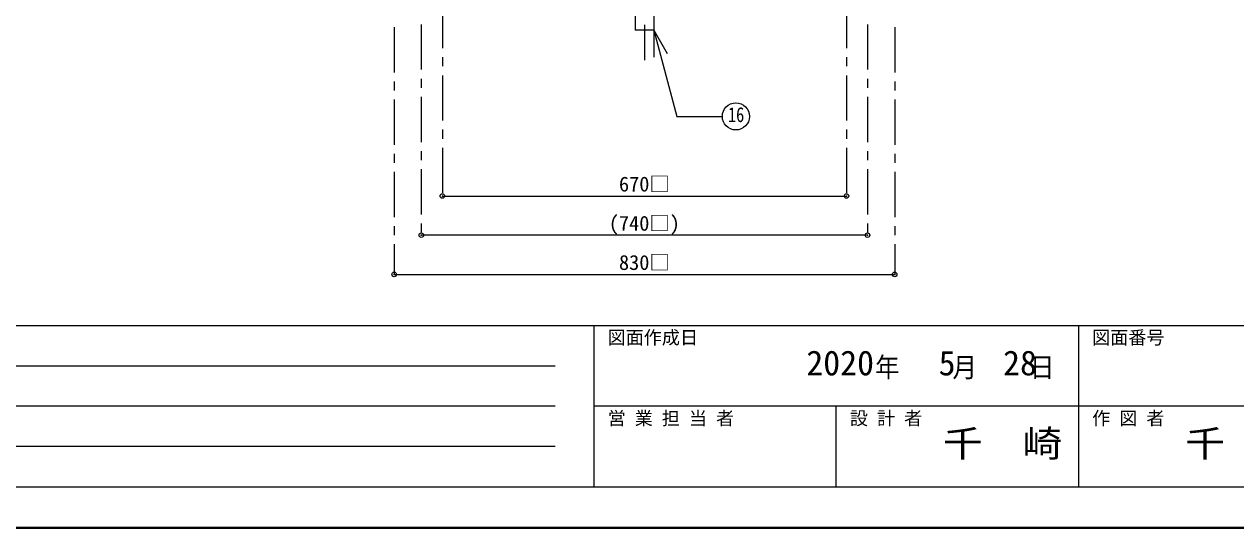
# Model space of a CAD drawing. Units: millimetres at full size, sheet at 1:15; details may follow other scales. Extents: x -3184 to 2891, y -2037 to 2178.
# Drawn here: x -1175 to 834, y -2037 to -1202 of the extents above; entities that cross this region are included whole.
import ezdxf
from ezdxf.enums import TextEntityAlignment as Align

# ---------------------------------------------------------------- set-up
doc = ezdxf.new("R2010")
doc.units = ezdxf.units.MM
doc.header["$LTSCALE"] = 15
doc.header["$PDMODE"] = 32
doc.header["$PDSIZE"] = 7.5
doc.linetypes.add('CHAIN1', pattern=[8, 5, -1, 1, -1])
doc.layers.add('0-0', color=7, linetype='Continuous', lineweight=18)
doc.styles.add('ＭＳ ゴシック', font='')
doc.styles.get('ＭＳ ゴシック').set_extended_font_data('MS Gothic')

msp = doc.modelspace()

# ---------------------------------------------------------------- linework, layer by layer
at = {"layer": '0-0', "color": 4, "linetype": 'CHAIN1', "lineweight": 9}
for p, q in [((-146.7, 116.87), (-146.7, -1262.13)), ((-481.7, -1167.13), (-481.7, -1487.13)), ((188.3, -1167.13), (188.3, -1487.13)), ((-516.7, -1202.63), (-516.7, -1552.13)), ((223.3, -1202.63), (223.3, -1552.13)), ((-561.7, -1207.13), (-561.7, -1617.13)), ((268.3, -1207.13), (268.3, -1617.13))]:
    msp.add_line(p, q, dxfattribs=at)
at = {"layer": '0-0'}
for p, q in [((-162.2, -1187.13), (-162.2, -1212.13)), ((-131.2, -1187.13), (-131.2, -1212.13)), ((-131.2, -1212.13), (-162.2, -1212.13)), ((-131.31, -1211.95), (-108.81, -1250.92)), ((-131.31, -1211.95), (-131.31, -1256.95))]:
    msp.add_line(p, q, dxfattribs=at)
at = {"layer": '0-0', "color": 4, "lineweight": 9}
for p, q in [((-481.7, -1487.13), (188.3, -1487.13)), ((223.3, -1552.13), (-516.7, -1552.13)), ((-561.7, -1617.13), (268.3, -1617.13))]:
    msp.add_line(p, q, dxfattribs=at)
at = {"layer": '0-0', "color": 6, "lineweight": 25}
for p, q in [((-3116.7, -1701.77), (2823.3, -1701.77)), ((-230.27, -1969.63), (-230.27, -1701.77)), ((573.3, -1701.77), (573.3, -1969.63)), ((-1687.42, -1768.74), (-294.56, -1768.74)), ((-294.56, -1835.7), (-1687.42, -1835.7)), ((2823.3, -1835.7), (-230.27, -1835.7)), ((171.51, -1969.63), (171.51, -1835.7)), ((-294.56, -1902.67), (-1687.42, -1902.67)), ((2823.3, -1969.63), (-3116.7, -1969.63))]:
    msp.add_line(p, q, dxfattribs=at)
at = {"layer": '0-0', "color": 1, "lineweight": 40}
msp.add_line((2890.8, -2037.13), (-3184.2, -2037.13), dxfattribs=at)
at = {"layer": '0-0'}
msp.add_lwpolyline([(-131.31, -1211.95), (-92.94, -1355.15), (-17.49, -1355.15)], dxfattribs=at)
msp.add_circle((5.01, -1355.15), 22.5, dxfattribs=at)
at = {"layer": '0-0', "color": 1}
for p in [(-481.7, -1487.13), (188.3, -1487.13), (-516.7, -1552.13), (223.3, -1552.13), (-561.7, -1617.13), (268.3, -1617.13)]:
    msp.add_point(p, dxfattribs=at)

# ---------------------------------------------------------------- texts
at = {"layer": '0-0', "style": 'ＭＳ ゴシック'}
for s, height, width, p in [('16', 24.74, 0.8, (-8.12, -1372.02)), ('千\u3000崎', 43.99, 1.1, (348.3, -1932.67)), ('千\u3000崎', 43.99, 1.1, (750.08, -1932.67))]:
    msp.add_text(s, height=height, dxfattribs=dict(at, width=width)).set_placement(p, align=Align.BOTTOM_LEFT)
for s, height, p in [('670□', 24.74, (-188.89, -1487.13)), ('(740□)', 24.74, (-205.76, -1552.13)), ('830□', 24.74, (-188.89, -1617.13)), ('図面作成日', 21.99, (-207.77, -1739.27)), ('図面番号', 21.99, (595.8, -1739.27)), ('2020', 41.24, (121.8, -1796.86)), ('5', 41.24, (341.17, -1796.86)), ('28', 41.24, (448.05, -1796.86)), ('営 業 担 当 者', 21.99, (-207.77, -1873.2)), ('設 計 者', 21.99, (194.01, -1873.2)), ('作 図 者', 21.99, (595.8, -1873.2))]:
    msp.add_text(s, height=height, dxfattribs=at).set_placement(p, align=Align.BOTTOM_LEFT)
at = {"layer": '0-0', "insert": (235.8, -1791.24), "char_height": 32.99, "attachment_point": 7, "style": 'ＭＳ ゴシック'}
msp.add_mtext('\\T1.27;\\W0.9;年\\~\\~\\~月\\~\\~\\~日', dxfattribs=at)

doc.saveas('drawing.dxf')
